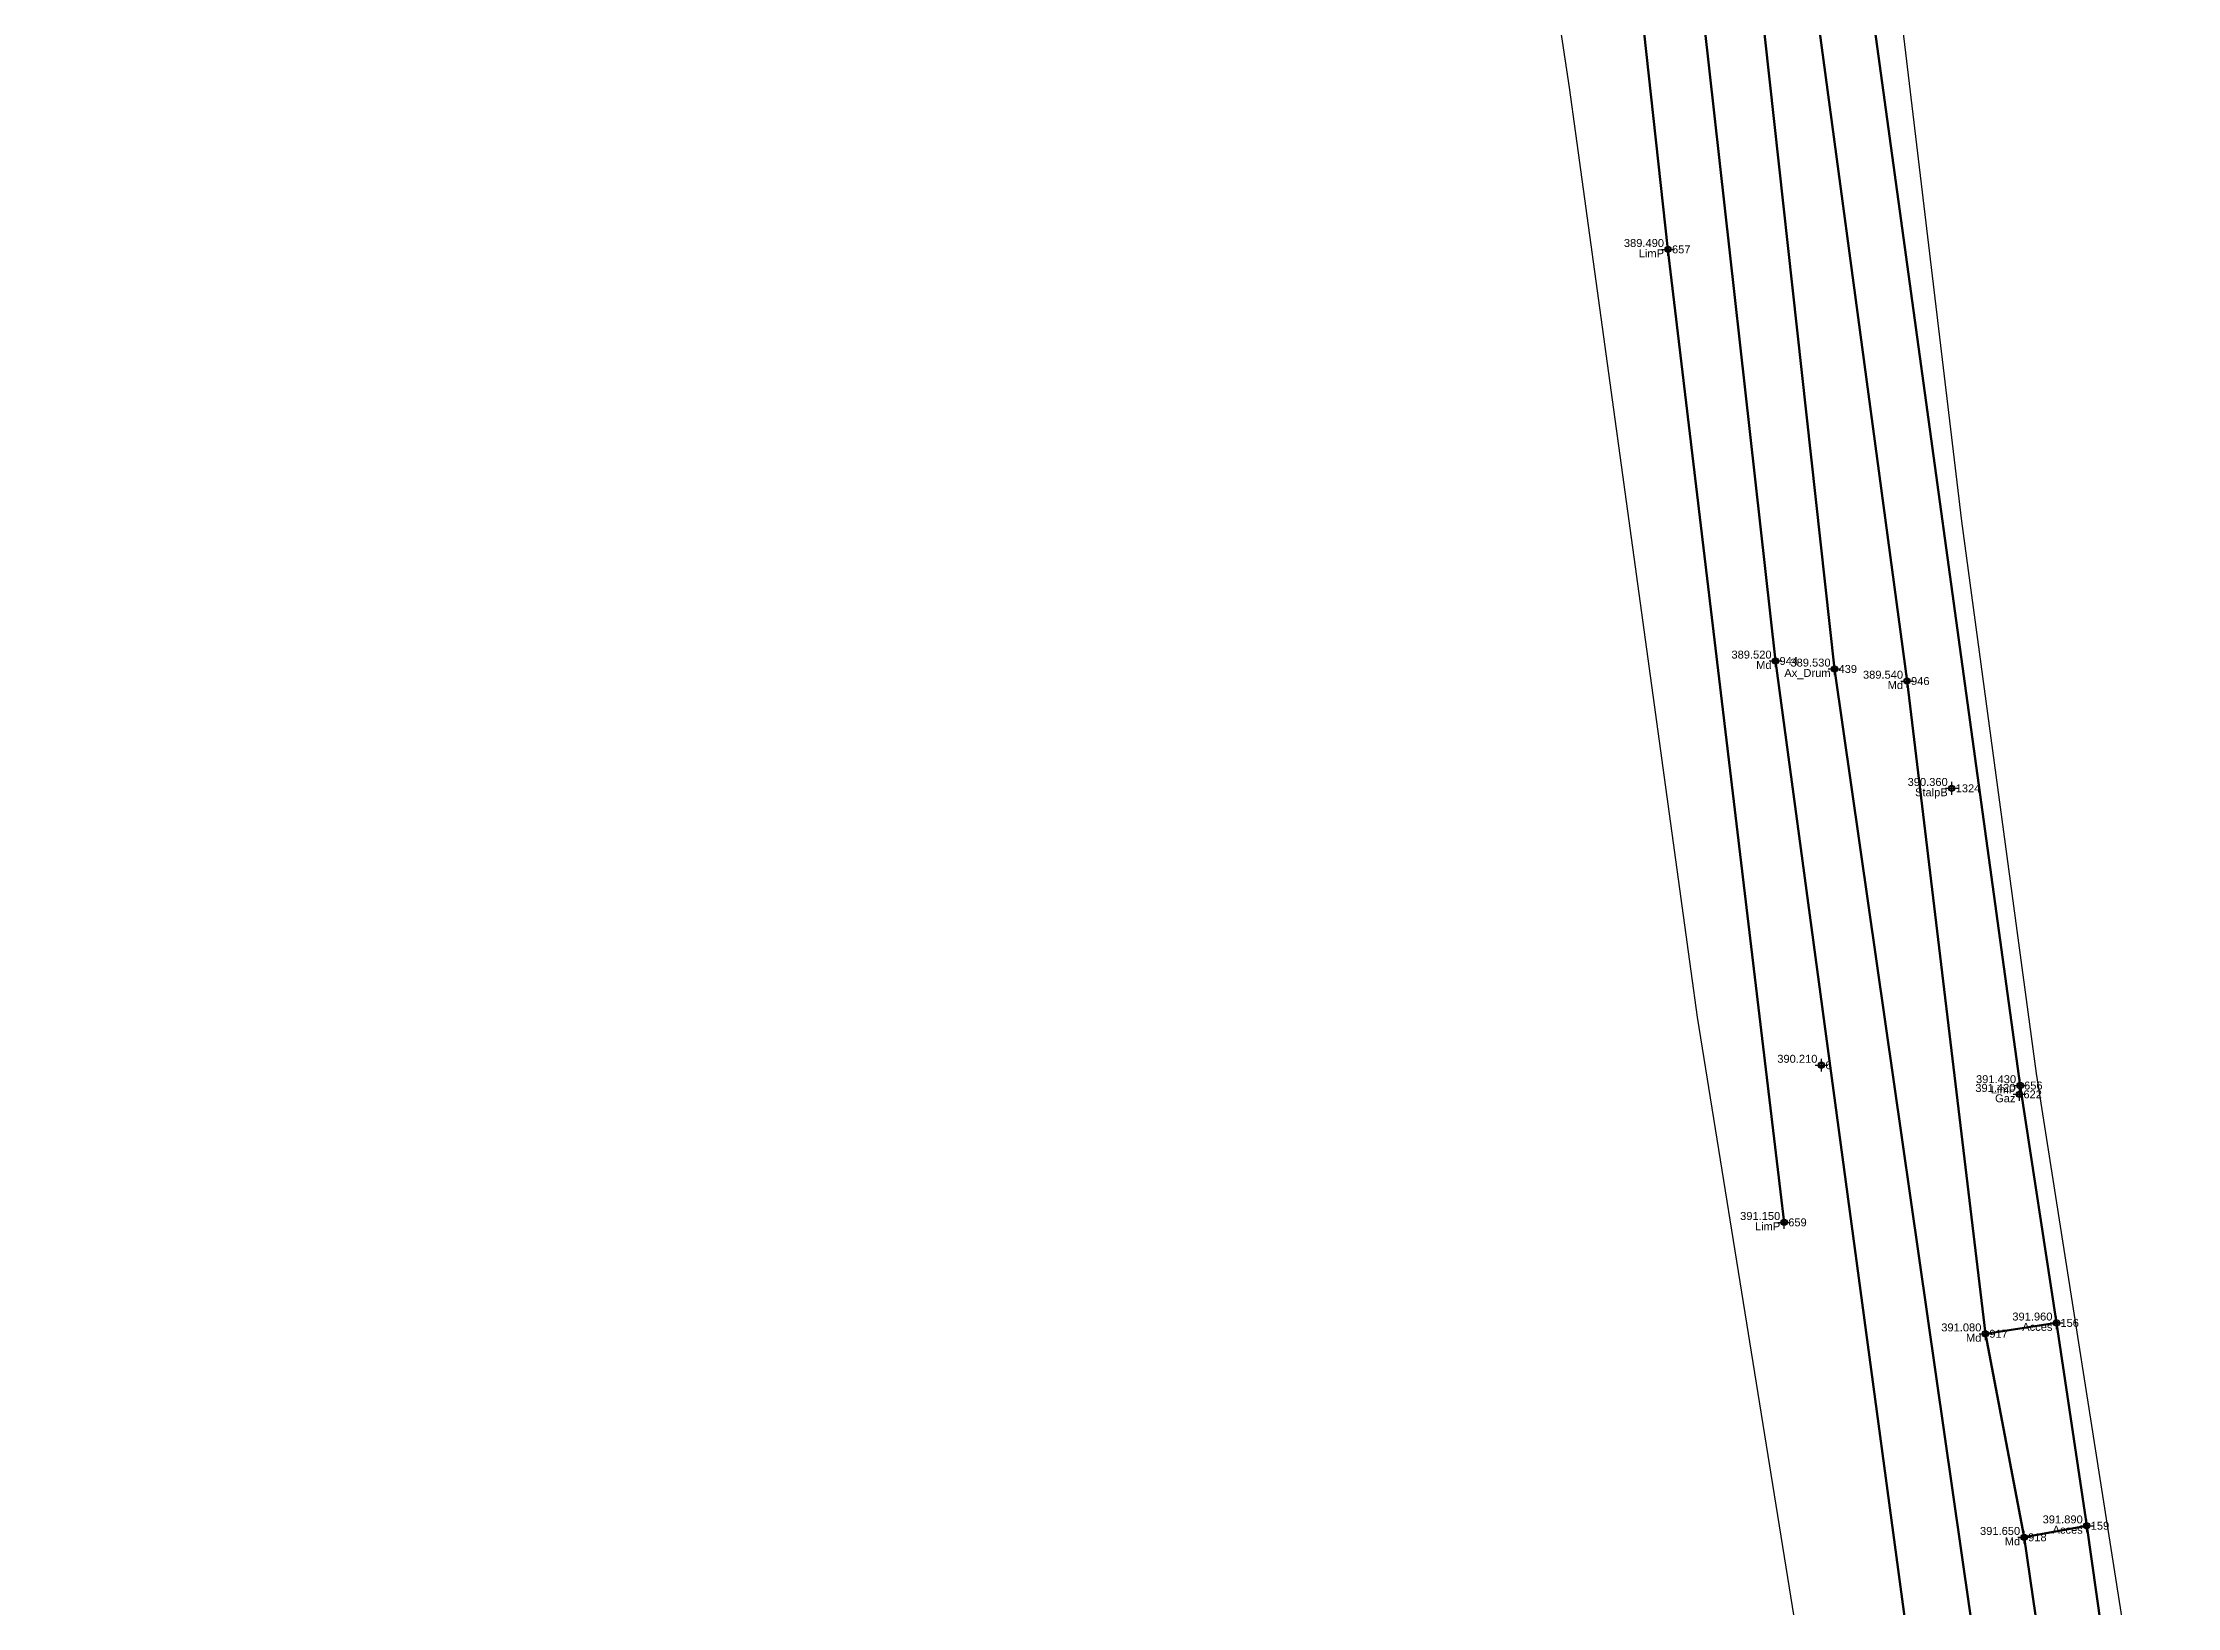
# Model space of a CAD drawing. Extents: x 396921 to 401273, y 555385 to 556691.
# Drawn here: x 401008.3 to 401075.5, y 556009.7 to 556058.9 of the extents above; entities that cross this region are included whole.
import ezdxf
from ezdxf.enums import TextEntityAlignment as Align

# ---------------------------------------------------------------- set-up
doc = ezdxf.new("R2010")
doc.units = 0
doc.header["$PDMODE"] = 34
doc.header["$PDSIZE"] = 0.2
for name, color, linetype in [('Boundary', 30, 'Continuous'), ('TOPO_CERC', 1, 'Continuous'), ('TOPO_CODE', 7, 'Continuous'), ('TOPO_ELEVATION', 7, 'Continuous'), ('TOPO_POINT_ID', 7, 'Continuous'), ('TOPO_POINTS', 7, 'Continuous'), ('TOPO_SYMBOL', 1, 'Continuous')]:
    doc.layers.add(name, color=color, linetype=linetype)
doc.layers.add('RO-LINES-LIN', color=7, linetype='Continuous', lineweight=25)
doc.styles.get("Standard").update_dxf_attribs({"font": 'arial.ttf'})

# ---------------------------------------------------------------- blocks, each defined once
blk = doc.blocks.new('PUNCTOPO')
at = {"layer": 'TOPO_CERC'}
blk.add_circle((0, 0), 0.25, dxfattribs=at)
at = {"layer": 'TOPO_SYMBOL'}
blk.add_point((0, 0), dxfattribs=at)

msp = doc.modelspace()

# ---------------------------------------------------------------- linework, layer by layer
at = {"layer": 'Boundary'}
for points in [[(401108.572, 555904.924), (401102.573, 555917.669), (401096.955, 555929.951), (401090.093, 555948.13), (401080.886, 555973.585), (401078.287, 555983.241), (401075.138, 555997.931), (401073.897, 556008.399), (401071.057, 556026.483), (401068.71, 556043.865), (401066.107, 556065.621), (401072.475, 556069.684), (401074.44, 556074.345), (401067.028, 556079.623), (401050.488, 556107.325), (401076.679, 556151.056)], [(401096.203, 555908.961), (401085.796, 555931.07), (401075.879, 555955.856), (401071.065, 555972.633), (401065.601, 555995.912), (401060.391, 556028.251), (401056.358, 556057.512), (401053.602, 556075.772), (401044.105, 556089.818), (401035.259, 556096.58), (401020.688, 556071.611), (401012.701, 556074.848), (401004.375, 556064.444), (400980.308, 556042.075), (400964.134, 556022.389), (400947.993, 555994.765), (400939.016, 555969.405), (400935.372, 555943.468), (400936.803, 555916.417), (400940.45, 555896.857)]]:
    msp.add_lwpolyline(points, dxfattribs=at)
at = {"layer": 'RO-LINES-LIN', "lineweight": 100}
for points in [[(401043.539, 556112.331, 387.84), (401043.901, 556106.539, 387.89), (401046.74, 556100.77, 387.95), (401049.581, 556097.484, 388.1), (401056.902, 556085.804, 388.31), (401061.975, 556075.652, 388.46), (401062.689, 556069.39, 388.59), (401063.139, 556067.406, 388.66), (401066.981, 556038.829, 389.54), (401069.445, 556018.29, 391.08), (401070.665, 556011.886, 391.65), (401072.841, 555996.938, 392.78), (401077.229, 555977.465, 393.44), (401078.905, 555971.96, 393.61), (401101.384, 555915.339, 394.6), (401103.913, 555910.832, 394.65)], [(401099.805, 555907.453, 394.39), (401087.417, 555934.372, 393.99), (401085.184, 555939.447, 393.89), (401079.965, 555952.943, 393.79), (401079.763, 555953.486, 393.75), (401078.347, 555958.721, 393.75), (401076.474, 555964.307, 393.68), (401075.035, 555970.173, 393.55), (401070.591, 555988.254, 393.09), (401068.708, 555996.029, 392.74), (401062.844, 556039.462, 389.52), (401059.797, 556066.657, 388.6), (401059.615, 556067.903, 388.57), (401057.854, 556075.65, 388.4), (401053.894, 556082.89, 388.31), (401045.742, 556094.009, 388.11), (401040.541, 556097.899, 388.05), (401034.647, 556100.234, 388.05), (401028.331, 556097.971, 388.05), (401017.802, 556085.319, 387.96), (401011.568, 556079.059, 387.99), (400997.397, 556065.018, 388.66)], [(401063.117, 556021.796, 391.15), (401059.46, 556052.414, 389.49), (401057.12, 556073.795, 388.57), (401044.18, 556093.121, 388.17), (401034.534, 556098.722, 388.16), (401022.704, 556078.447, 387.82), (401022.704, 556078.447, 387.82)], [(401047.652, 556095.963, 388.08), (401055.373, 556084.055, 388.3), (401061.385, 556068.801, 388.56), (401061.621, 556067.106, 388.6), (401064.7, 556039.21, 389.53), (401070.815, 555996.651, 392.65), (401076.797, 555970.993, 393.59), (401101.861, 555909.005, 394.6)], [(401071.681, 556018.632, 391.96), (401070.538, 556026.101, 391.43), (401065.018, 556066.271, 389.05), (401065.773, 556066.673, 389.07)], [(401071.681, 556018.632, 391.96), (401069.445, 556018.29, 391.08), (401070.665, 556011.886, 391.65), (401072.634, 556012.249, 391.89), (401071.681, 556018.632, 391.96), (401071.681, 556018.632, 391.96)], [(401074.45, 555997.323, 393.28), (401073.856, 556003.645, 392.88), (401072.634, 556012.249, 391.89)]]:
    msp.add_polyline3d(points, dxfattribs=at)

# ---------------------------------------------------------------- block references
at = {"layer": 'TOPO_POINTS'}
ref = msp.add_blockref('PUNCTOPO', (401059.46, 556052.414, 389.49), dxfattribs=dict(at, xscale=0.25, yscale=0.25, zscale=0.25))
ref.add_attrib('POINT', '657', dxfattribs={"layer": 'TOPO_POINT_ID', "height": 0.25}).set_placement((401059.585, 556052.414, 389.49), align=Align.MIDDLE_LEFT)
ref.add_attrib('ELEVATION', '389.490', dxfattribs={"layer": 'TOPO_ELEVATION', "height": 0.25}).set_placement((401059.335, 556052.414, 389.49), align=Align.BOTTOM_RIGHT)
ref.add_attrib('CODE', 'LimP', dxfattribs={"layer": 'TOPO_CODE', "height": 0.25}).set_placement((401059.335, 556052.414, 389.49), align=Align.TOP_RIGHT)
ref = msp.add_blockref('PUNCTOPO', (401062.844, 556039.462, 389.52), dxfattribs=dict(at, xscale=0.25, yscale=0.25, zscale=0.25))
ref.add_attrib('POINT', '944', dxfattribs={"layer": 'TOPO_POINT_ID', "height": 0.25}).set_placement((401062.969, 556039.462, 389.52), align=Align.MIDDLE_LEFT)
ref.add_attrib('ELEVATION', '389.520', dxfattribs={"layer": 'TOPO_ELEVATION', "height": 0.25}).set_placement((401062.719, 556039.462, 389.52), align=Align.BOTTOM_RIGHT)
ref.add_attrib('CODE', 'Md', dxfattribs={"layer": 'TOPO_CODE', "height": 0.25}).set_placement((401062.719, 556039.462, 389.52), align=Align.TOP_RIGHT)
ref = msp.add_blockref('PUNCTOPO', (401064.7, 556039.21, 389.53), dxfattribs=dict(at, xscale=0.25, yscale=0.25, zscale=0.25))
ref.add_attrib('POINT', '439', dxfattribs={"layer": 'TOPO_POINT_ID', "height": 0.25}).set_placement((401064.825, 556039.21, 389.53), align=Align.MIDDLE_LEFT)
ref.add_attrib('ELEVATION', '389.530', dxfattribs={"layer": 'TOPO_ELEVATION', "height": 0.25}).set_placement((401064.575, 556039.21, 389.53), align=Align.BOTTOM_RIGHT)
ref.add_attrib('CODE', 'Ax_Drum', dxfattribs={"layer": 'TOPO_CODE', "height": 0.25}).set_placement((401064.575, 556039.21, 389.53), align=Align.TOP_RIGHT)
ref = msp.add_blockref('PUNCTOPO', (401066.981, 556038.829, 389.54), dxfattribs=dict(at, xscale=0.25, yscale=0.25, zscale=0.25))
ref.add_attrib('POINT', '946', dxfattribs={"layer": 'TOPO_POINT_ID', "height": 0.25}).set_placement((401067.106, 556038.829, 389.54), align=Align.MIDDLE_LEFT)
ref.add_attrib('ELEVATION', '389.540', dxfattribs={"layer": 'TOPO_ELEVATION', "height": 0.25}).set_placement((401066.856, 556038.829, 389.54), align=Align.BOTTOM_RIGHT)
ref.add_attrib('CODE', 'Md', dxfattribs={"layer": 'TOPO_CODE', "height": 0.25}).set_placement((401066.856, 556038.829, 389.54), align=Align.TOP_RIGHT)
ref = msp.add_blockref('PUNCTOPO', (401068.386, 556035.454, 390.36), dxfattribs=dict(at, xscale=0.25, yscale=0.25, zscale=0.25))
ref.add_attrib('POINT', '1324', dxfattribs={"layer": 'TOPO_POINT_ID', "height": 0.25}).set_placement((401068.511, 556035.454, 390.36), align=Align.MIDDLE_LEFT)
ref.add_attrib('ELEVATION', '390.360', dxfattribs={"layer": 'TOPO_ELEVATION', "height": 0.25}).set_placement((401068.261, 556035.454, 390.36), align=Align.BOTTOM_RIGHT)
ref.add_attrib('CODE', 'StalpB', dxfattribs={"layer": 'TOPO_CODE', "height": 0.25}).set_placement((401068.261, 556035.454, 390.36), align=Align.TOP_RIGHT)
ref = msp.add_blockref('PUNCTOPO', (401064.286, 556026.743, 390.21), dxfattribs=dict(at, xscale=0.25, yscale=0.25, zscale=0.25))
ref.add_attrib('POINT', '6', dxfattribs={"layer": 'TOPO_POINT_ID', "height": 0.25}).set_placement((401064.411, 556026.743, 390.21), align=Align.MIDDLE_LEFT)
ref.add_attrib('ELEVATION', '390.210', dxfattribs={"layer": 'TOPO_ELEVATION', "height": 0.25}).set_placement((401064.161, 556026.743, 390.21), align=Align.BOTTOM_RIGHT)
ref = msp.add_blockref('PUNCTOPO', (401070.516, 556025.825, 391.42), dxfattribs=dict(at, xscale=0.25, yscale=0.25, zscale=0.25))
ref.add_attrib('POINT', '622', dxfattribs={"layer": 'TOPO_POINT_ID', "height": 0.25}).set_placement((401070.641, 556025.825, 391.42), align=Align.MIDDLE_LEFT)
ref.add_attrib('ELEVATION', '391.420', dxfattribs={"layer": 'TOPO_ELEVATION', "height": 0.25}).set_placement((401070.391, 556025.825, 391.42), align=Align.BOTTOM_RIGHT)
ref.add_attrib('CODE', 'Gaz', dxfattribs={"layer": 'TOPO_CODE', "height": 0.25}).set_placement((401070.391, 556025.825, 391.42), align=Align.TOP_RIGHT)
ref = msp.add_blockref('PUNCTOPO', (401070.538, 556026.101, 391.43), dxfattribs=dict(at, xscale=0.25, yscale=0.25, zscale=0.25))
ref.add_attrib('POINT', '656', dxfattribs={"layer": 'TOPO_POINT_ID', "height": 0.25}).set_placement((401070.663, 556026.101, 391.43), align=Align.MIDDLE_LEFT)
ref.add_attrib('ELEVATION', '391.430', dxfattribs={"layer": 'TOPO_ELEVATION', "height": 0.25}).set_placement((401070.413, 556026.101, 391.43), align=Align.BOTTOM_RIGHT)
ref.add_attrib('CODE', 'LimP', dxfattribs={"layer": 'TOPO_CODE', "height": 0.25}).set_placement((401070.413, 556026.101, 391.43), align=Align.TOP_RIGHT)
ref = msp.add_blockref('PUNCTOPO', (401063.117, 556021.796, 391.15), dxfattribs=dict(at, xscale=0.25, yscale=0.25, zscale=0.25))
ref.add_attrib('POINT', '659', dxfattribs={"layer": 'TOPO_POINT_ID', "height": 0.25}).set_placement((401063.242, 556021.796, 391.15), align=Align.MIDDLE_LEFT)
ref.add_attrib('ELEVATION', '391.150', dxfattribs={"layer": 'TOPO_ELEVATION', "height": 0.25}).set_placement((401062.992, 556021.796, 391.15), align=Align.BOTTOM_RIGHT)
ref.add_attrib('CODE', 'LimP', dxfattribs={"layer": 'TOPO_CODE', "height": 0.25}).set_placement((401062.992, 556021.796, 391.15), align=Align.TOP_RIGHT)
ref = msp.add_blockref('PUNCTOPO', (401069.445, 556018.29, 391.08), dxfattribs=dict(at, xscale=0.25, yscale=0.25, zscale=0.25))
ref.add_attrib('POINT', '917', dxfattribs={"layer": 'TOPO_POINT_ID', "height": 0.25}).set_placement((401069.57, 556018.29, 391.08), align=Align.MIDDLE_LEFT)
ref.add_attrib('ELEVATION', '391.080', dxfattribs={"layer": 'TOPO_ELEVATION', "height": 0.25}).set_placement((401069.32, 556018.29, 391.08), align=Align.BOTTOM_RIGHT)
ref.add_attrib('CODE', 'Md', dxfattribs={"layer": 'TOPO_CODE', "height": 0.25}).set_placement((401069.32, 556018.29, 391.08), align=Align.TOP_RIGHT)
ref = msp.add_blockref('PUNCTOPO', (401071.681, 556018.632, 391.96), dxfattribs=dict(at, xscale=0.25, yscale=0.25, zscale=0.25))
ref.add_attrib('POINT', '156', dxfattribs={"layer": 'TOPO_POINT_ID', "height": 0.25}).set_placement((401071.806, 556018.632, 391.96), align=Align.MIDDLE_LEFT)
ref.add_attrib('ELEVATION', '391.960', dxfattribs={"layer": 'TOPO_ELEVATION', "height": 0.25}).set_placement((401071.556, 556018.632, 391.96), align=Align.BOTTOM_RIGHT)
ref.add_attrib('CODE', 'Acces', dxfattribs={"layer": 'TOPO_CODE', "height": 0.25}).set_placement((401071.556, 556018.632, 391.96), align=Align.TOP_RIGHT)
ref = msp.add_blockref('PUNCTOPO', (401072.634, 556012.249, 391.89), dxfattribs=dict(at, xscale=0.25, yscale=0.25, zscale=0.25))
ref.add_attrib('POINT', '159', dxfattribs={"layer": 'TOPO_POINT_ID', "height": 0.25}).set_placement((401072.759, 556012.249, 391.89), align=Align.MIDDLE_LEFT)
ref.add_attrib('ELEVATION', '391.890', dxfattribs={"layer": 'TOPO_ELEVATION', "height": 0.25}).set_placement((401072.509, 556012.249, 391.89), align=Align.BOTTOM_RIGHT)
ref.add_attrib('CODE', 'Acces', dxfattribs={"layer": 'TOPO_CODE', "height": 0.25}).set_placement((401072.509, 556012.249, 391.89), align=Align.TOP_RIGHT)
ref = msp.add_blockref('PUNCTOPO', (401070.665, 556011.886, 391.65), dxfattribs=dict(at, xscale=0.25, yscale=0.25, zscale=0.25))
ref.add_attrib('POINT', '918', dxfattribs={"layer": 'TOPO_POINT_ID', "height": 0.25}).set_placement((401070.79, 556011.886, 391.65), align=Align.MIDDLE_LEFT)
ref.add_attrib('ELEVATION', '391.650', dxfattribs={"layer": 'TOPO_ELEVATION', "height": 0.25}).set_placement((401070.54, 556011.886, 391.65), align=Align.BOTTOM_RIGHT)
ref.add_attrib('CODE', 'Md', dxfattribs={"layer": 'TOPO_CODE', "height": 0.25}).set_placement((401070.54, 556011.886, 391.65), align=Align.TOP_RIGHT)

doc.saveas('drawing.dxf')
